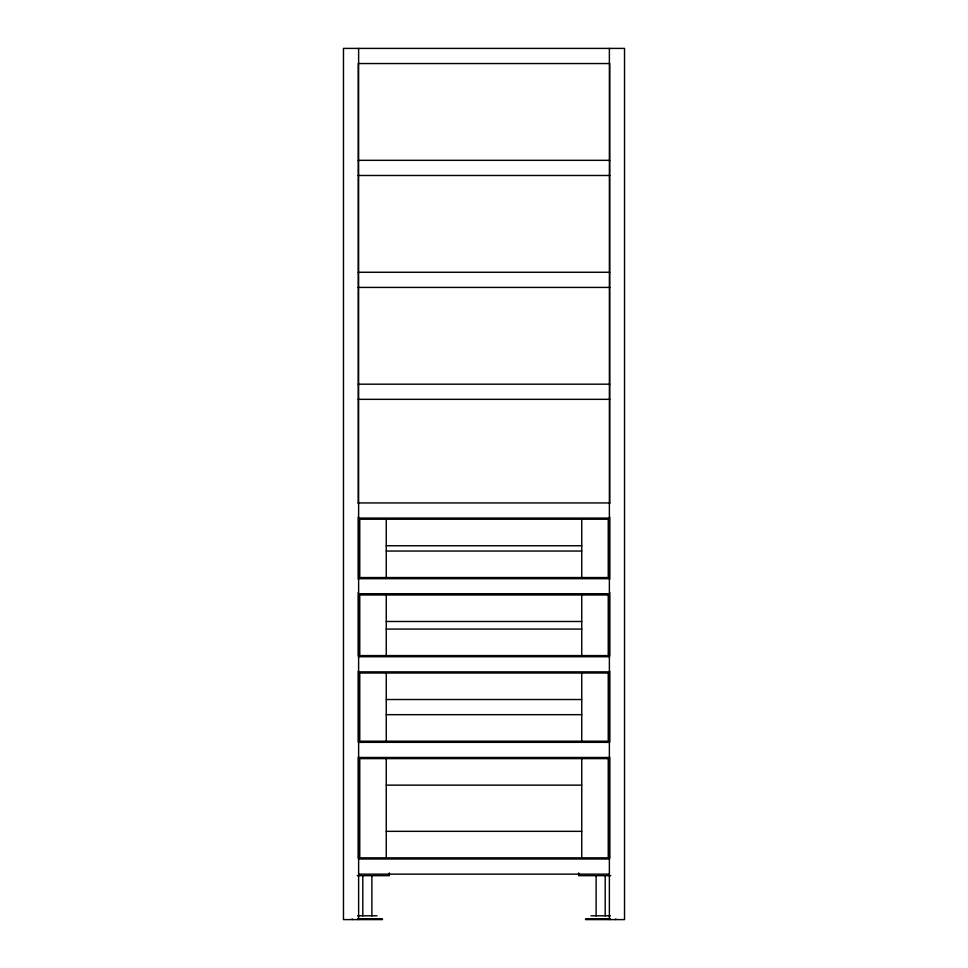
<?xml version="1.0" encoding="UTF-8"?>
<svg xmlns="http://www.w3.org/2000/svg" width="968" height="968" viewBox="0 0 968 968"><rect width="100%" height="100%" fill="white"/><g stroke="black" fill="none" stroke-linecap="round" stroke-linejoin="round"><path stroke-width="1.45" d="M358.62 63.549L609.38 63.549M358.245 160.325L609.755 160.325M358.245 175.486L609.755 175.486M358.245 272.262L609.755 272.262M358.245 287.411L609.755 287.411M358.245 384.187L609.755 384.187M358.245 399.336L609.755 399.336M358.245 502.936L609.755 502.936M358.62 518.086L609.38 518.086M386.268 545.746L581.732 545.746M386.268 551.046L581.732 551.046M358.62 578.695L609.38 578.695M358.62 593.844L609.38 593.844M386.268 621.492L581.732 621.492M386.268 629.079L581.732 629.079M358.62 656.727L609.38 656.727M358.62 671.877L609.38 671.877M386.268 699.525L581.732 699.525M386.268 714.674L581.732 714.674M358.62 742.335L609.38 742.335M358.62 757.484L609.38 757.484M386.268 785.133L581.732 785.133M386.268 831.343L581.732 831.343M358.62 858.991L609.38 858.991M358.62 874.14L609.38 874.14M357.252 875.665L389.305 875.665L389.305 872.955M610.747 875.665L578.695 875.665L578.695 872.955M357.64 915.813L377.024 915.813M590.976 915.813L610.36 915.813M357.664 918.874L382.481 918.874M585.519 918.874L610.336 918.874M382.481 919.6L343.471 919.6L343.471 48.4L624.529 48.4L624.529 919.6L585.519 919.6M615.817 918.874L615.817 919.6M609.755 63.513L609.755 503.396M609.755 517.009L609.755 578.985M609.755 592.585L609.755 656.074M609.755 671.187L609.755 742.238M609.755 757.351L609.755 858.628M609.38 48.4L609.38 919.6M606.73 593.844L361.27 593.844M605.206 875.665L605.206 915.813M596.119 875.665L596.119 915.813M581.732 519.223L581.732 577.557M581.732 594.981L581.732 655.59M581.732 673.014L581.732 741.198M581.732 758.622L581.732 857.854M386.268 519.223L386.268 577.557M386.268 594.981L386.268 655.59M386.268 673.014L386.268 741.198M386.268 758.622L386.268 857.854M371.881 875.665L371.881 915.813M362.794 875.665L362.794 915.813M358.62 48.4L358.62 919.6M358.245 63.513L358.245 503.396M358.245 517.009L358.245 578.985M358.245 592.585L358.245 656.074M358.245 671.187L358.245 742.238M358.245 757.351L358.245 858.628M352.183 918.874L352.183 919.6M608.243 519.223L359.757 519.223L359.757 577.557L608.243 577.557L608.243 519.223M608.243 594.981L359.757 594.981L359.757 655.59L608.243 655.59L608.243 594.981M608.243 673.014L359.757 673.014L359.757 741.198L608.243 741.198L608.243 673.014M608.243 758.622L359.757 758.622L359.757 857.854L608.243 857.854L608.243 758.622"/></g></svg>
